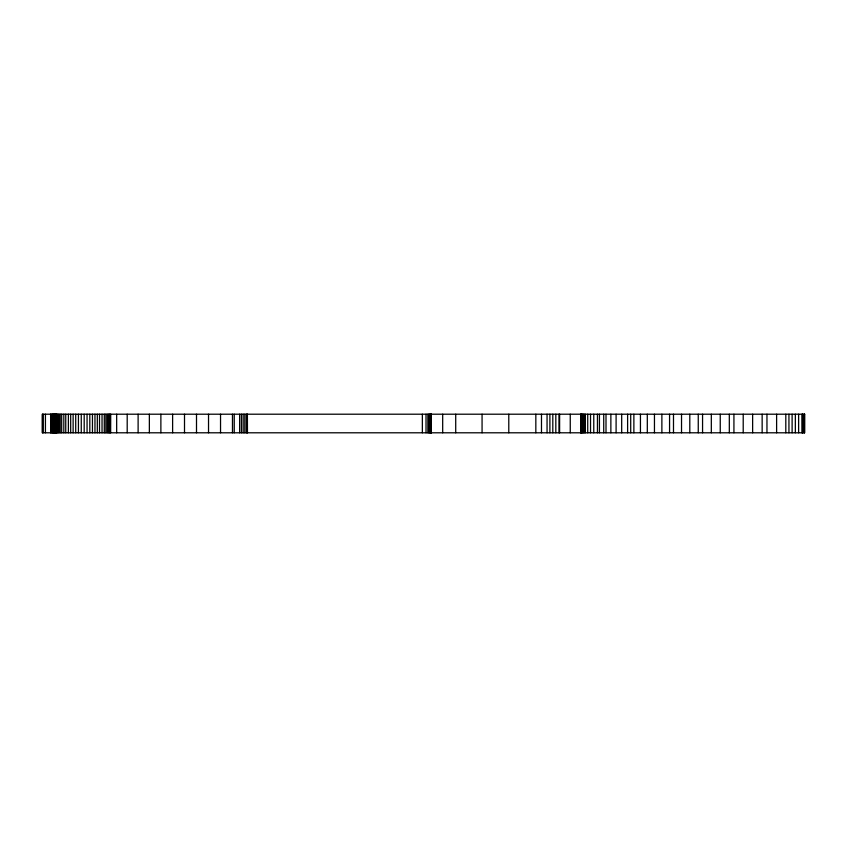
<?xml version="1.0" encoding="UTF-8"?>
<svg xmlns="http://www.w3.org/2000/svg" width="847" height="847" viewBox="0 0 847 847"><rect width="100%" height="100%" fill="white"/><g stroke="black" fill="none" stroke-linecap="round" stroke-linejoin="round"><path stroke-width="1.27" d="M804.449 414.204L804.449 432.796M804.121 414.204L804.121 432.796M802.818 414.204L802.84 432.796M802.554 414.204L802.607 432.796M801.961 414.204L801.961 432.796M798.626 414.204L798.626 432.796M795.344 414.204L795.344 432.796M792.114 414.204L792.114 432.796M788.938 414.204L788.938 432.796M785.804 414.204L785.804 432.796M776.614 414.204L776.614 432.796M766.959 414.204L766.959 432.796M762.152 414.204L762.152 432.796M752.634 414.204L752.634 432.796M743.211 414.204L743.211 432.796M733.926 414.204L733.926 432.796M729.32 414.204L729.32 432.796M720.246 414.204L720.246 432.796M711.321 414.204L711.321 432.796M702.565 414.204L702.565 432.796M698.256 414.204L698.256 432.796M689.797 414.204L689.797 432.796M681.528 414.204L681.528 432.796M673.492 414.204L673.492 432.796M669.564 414.204L669.564 432.796M661.878 414.204L661.878 432.796M654.456 414.204L654.456 432.796M647.309 414.204L647.309 432.796M640.438 414.204L640.438 432.796M633.874 414.204L633.874 432.796M630.708 414.204L630.708 432.796M627.616 414.204L627.616 432.796M621.687 414.204L621.687 432.796M616.097 414.204L616.097 432.796M610.867 414.204L610.867 432.796M606.007 414.204L606.007 432.796M603.72 414.204L603.72 432.796M599.432 414.204L599.432 432.796M597.442 414.204L597.442 432.796M593.768 414.204L593.768 432.796M590.528 414.204L590.528 432.796M587.723 414.204L587.723 432.796M585.372 414.204L585.372 432.796M584.366 414.204L584.366 432.796M583.488 414.204L583.488 432.796M582.725 414.204L582.725 432.796M582.08 414.204L582.08 432.796M581.18 414.204L581.18 432.796M580.915 414.204L580.915 432.796M580.777 414.204L580.777 432.796M570.253 414.204L570.253 432.796M559.613 414.204L559.613 432.796M558.988 414.204L558.988 432.796M555.823 414.204L555.823 432.796M552.805 414.204L552.805 432.796M549.894 414.204L549.894 432.796M547.056 414.204L547.056 432.796M541.487 414.204L541.487 432.796M535.833 414.204L535.833 432.796M508.782 414.204L508.782 432.796M482.07 414.204L482.07 432.796M455.718 414.204L455.718 432.796M442.685 414.204L442.685 432.796M431.345 414.204L431.345 432.796M431.197 414.204L431.197 432.796M430.858 414.204L430.858 432.796M430.721 414.204L430.721 432.796M430.456 414.204L430.456 432.796M430.075 414.204L430.075 432.796M429.471 414.204L429.471 432.796M428.72 414.204L428.72 432.796M427.873 414.204L427.873 432.796M426.02 414.204L426.02 432.796M422.357 414.204L422.357 432.796M247.398 414.204L247.462 432.796M247.08 414.204L247.091 432.796M246.382 414.204L246.382 432.796M244.815 414.204L244.815 432.796M243.163 414.204L243.163 432.796M241.427 414.204L241.427 432.796M239.648 414.204L239.648 432.796M234.238 414.204L234.238 432.796M232.47 414.204L232.47 432.796M220.538 414.204L220.538 432.796M208.531 414.204L208.531 432.796M196.504 414.204L196.504 432.796M184.508 414.204L184.508 432.796M172.619 414.204L172.619 432.796M160.877 414.204L160.877 432.796M149.358 414.204L149.358 432.796M138.114 414.204L138.114 432.796M127.198 414.204L127.198 432.796M116.664 414.204L116.664 432.796M110.713 414.204L110.65 432.796M110.057 414.204L110.057 432.796M109.358 414.204L109.358 432.796M108.416 414.204L108.416 432.796M107.251 414.204L107.251 432.796M105.875 414.204L105.875 432.796M104.297 414.204L104.297 432.796M102.042 414.204L102.042 432.796M99.523 414.204L99.523 432.796M97.32 414.204L97.32 432.796M94.959 414.204L94.959 432.796M92.45 414.204L92.45 432.796M89.814 414.204L89.814 432.796M87.061 414.204L87.061 432.796M84.192 414.204L84.192 432.796M81.259 414.204L81.259 432.796M78.432 414.204L78.432 432.796M75.711 414.204L75.711 432.796M73.128 414.204L73.128 432.796M70.682 414.204L70.682 432.796M68.385 414.204L68.385 432.796M65.748 414.204L65.748 432.796M63.821 414.204L63.821 432.796M61.693 414.204L61.693 432.796M60.211 414.204L60.211 432.796M58.93 414.204L58.93 432.796M57.871 414.204L57.871 432.796M57.056 414.204L57.056 432.796M56.273 414.204L56.273 432.796M56.071 414.204L56.071 432.796M55.891 414.204L55.891 432.796M55.404 414.204L55.415 432.796M55.15 414.204L55.161 432.796M54.822 414.204L54.822 432.796M54.335 414.204L54.303 432.796M54.081 414.204L54.07 432.796M53.626 414.204L53.626 432.796M52.874 414.204L52.874 432.796M52.652 414.204L52.652 432.796M51.773 414.204L51.773 432.796M50.958 414.204L50.958 432.796M50.598 414.204L50.725 432.796M45.431 414.204L45.431 432.796M43.197 414.204L43.197 432.796M42.477 414.204L42.477 432.796M804.65 414.204L42.35 414.204L42.35 432.796L804.65 432.796L804.65 414.204M581.571 432.796L581.571 414.204L581.466 432.796"/></g></svg>
